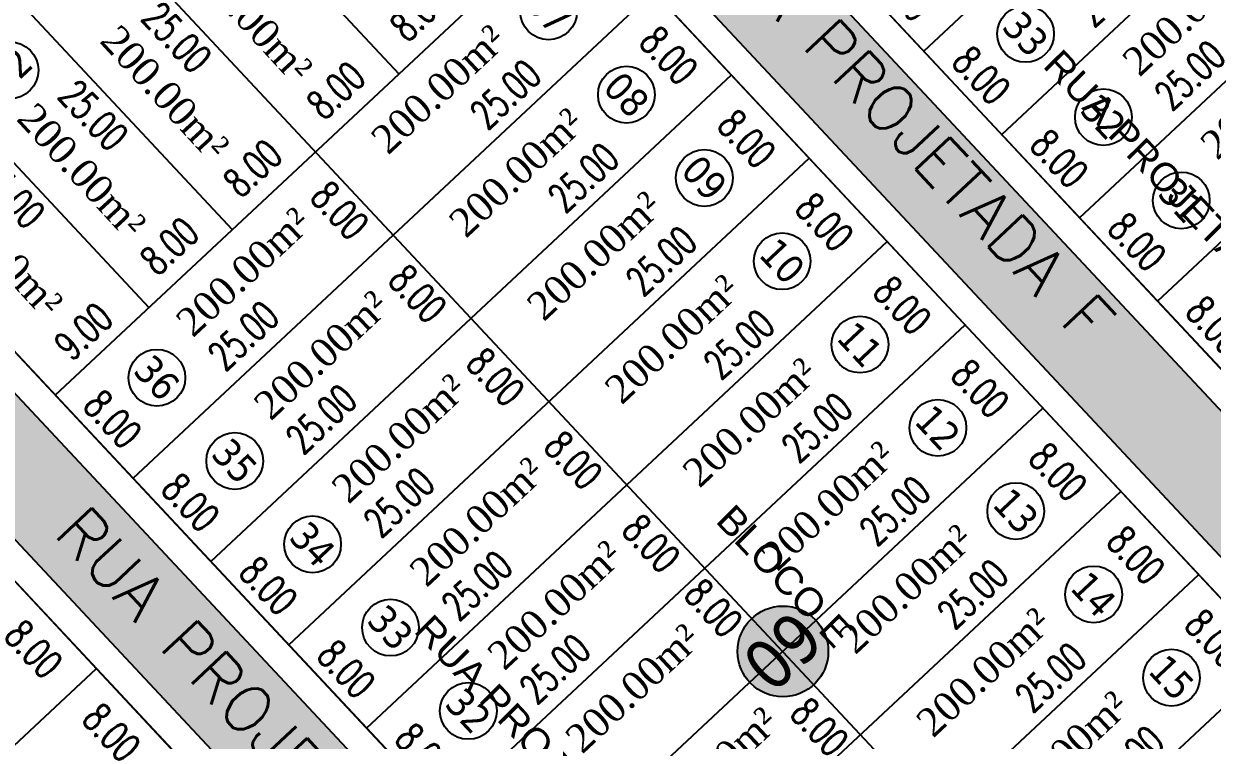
# Model space of a CAD drawing. Header units: metres. Extents: x 437145 to 437701, y 9614495 to 9615043.
# Drawn here: x 437431.1 to 437514.5, y 9614818.1 to 9614868.3 of the extents above; entities that cross this region are included whole.
import ezdxf

# ---------------------------------------------------------------- set-up
doc = ezdxf.new("R2010")
doc.units = ezdxf.units.M
doc.header["$PDMODE"] = 35
doc.header["$PDSIZE"] = 0.1
for name, color, linetype in [('ADUTORA', 90, 'Continuous'), ('Auxiliar', 7, 'Continuous'), ('COTAS', 10, 'Continuous'), ('Layer3', 1, 'Continuous'), ('M_FIO', 32, 'Continuous'), ('ÁREA', 7, 'Continuous')]:
    doc.layers.add(name, color=color, linetype=linetype)
doc.styles.add('ARIAL', font='arial.ttf')
doc.styles.add('COTAS', font='romans.shx', dxfattribs={"width": 0.7})
doc.styles.add('symplex', font='simplex.shx', dxfattribs={"bigfont": 'bigfont.shx'})
doc.styles.add('tahoma', font='tahoma.ttf')
doc.styles.add('ÁREA', font='times.ttf', dxfattribs={"height": 2})
doc.dimstyles.new('C-75', dxfattribs={"dimtxt": 2, "dimasz": 0.2, "dimexe": 0, "dimexo": 0, "dimgap": 1, "dimtad": 0, "dimzin": 4, "dimdsep": 46, "dimtxsty": 'COTAS', "dimblk1": 'BOL-COT', "dimblk2": 'BOL-COT', "dimsah": 1, "dimcen": 0.1, "dimse1": 1, "dimse2": 1, "dimsd1": 1, "dimsd2": 1, "dimclrd": 8, "dimclre": 256, "dimaunit": 1, "dimadec": 3, "dimazin": 0, "dimtfac": 0.5, "dimtix": 1, "dimtmove": 0, "dimatfit": 3, "dimldrblk": 'BOL-COT', "dimfxl": 1, "dimtolj": 1, "dimtzin": 0, "dimarcsym": 0})

# ---------------------------------------------------------------- blocks, each defined once
blk = doc.blocks.new('*D470')
at = {"layer": 'Defpoints', "color": 0, "transparency": 16777216}
for p in [(2671.273863500182, 1117.551401798013), (2668.994428619359, 1109.551320750365), (2671.274147925981, 1109.551401801738)]:
    blk.add_point(p, dxfattribs=at)
at = {"layer": 'Layer3', "transparency": 16777216, "insert": (2668.99428640646, 1113.551320748503), "char_height": 2, "attachment_point": 5, "rotation": 270.00203704972546, "style": 'COTAS'}
blk.add_mtext('\\A1;8.00', dxfattribs=at)
blk = doc.blocks.new('BOL-COT')
at = {"layer": 'COTAS'}
for p, q in [((-1.999999999999943, 8.53e-14), (2, 8.53e-14)), ((0, -2.999999999999971), (0, 3.000000000000028))]:
    blk.add_line(p, q, dxfattribs=at)
blk.add_circle((0, 0), 0.4, dxfattribs=at)
blk = doc.blocks.new('*D471')
at = {"layer": 'Defpoints', "color": 0, "transparency": 16777216}
for p in [(2646.274082339159, 1111.394247163418), (2646.27414788995, 1109.550512975413), (2671.27414792435, 1109.551401807326)]:
    blk.add_point(p, dxfattribs=at)
at = {"layer": 'Layer3', "transparency": 16777216, "insert": (2658.774082356359, 1111.394691579375), "char_height": 2, "attachment_point": 5, "rotation": 0.00203705268987296, "style": 'COTAS'}
blk.add_mtext('\\A1;25.00', dxfattribs=at)
blk = doc.blocks.new('*D475')
at = {"layer": 'Defpoints', "color": 0, "transparency": 16777216}
for p in [(2671.274147924118, 1109.551401803601), (2668.994713041664, 1101.55132076332), (2671.274432350206, 1101.551401814776)]:
    blk.add_point(p, dxfattribs=at)
at = {"layer": 'Layer3', "transparency": 16777216, "insert": (2668.99457082862, 1105.551320757733), "char_height": 2, "attachment_point": 5, "rotation": 270.0020370518117, "style": 'COTAS'}
blk.add_mtext('\\A1;8.00', dxfattribs=at)
blk = doc.blocks.new('*D476')
at = {"layer": 'Defpoints', "color": 0, "transparency": 16777216}
for p in [(2646.274366763131, 1103.394247167143), (2671.274432348402, 1101.551401818502), (2646.274432314059, 1101.550512984726)]:
    blk.add_point(p, dxfattribs=at)
at = {"layer": 'Layer3', "transparency": 16777216, "insert": (2658.774366780302, 1103.394691584031), "char_height": 2, "attachment_point": 5, "rotation": 0.0020370569587351227, "style": 'COTAS'}
blk.add_mtext('\\A1;25.00', dxfattribs=at)
blk = doc.blocks.new('*D540')
at = {"layer": 'Defpoints', "color": 0, "transparency": 16777216}
for p in [(2699.273511950244, 1127.712527549225), (2691.273579063849, 1125.552113250229), (2699.27357906024, 1125.552361786696)]:
    blk.add_point(p, dxfattribs=at)
at = {"layer": 'Layer3', "transparency": 16777216, "insert": (2695.273511952049, 1127.712403280991), "char_height": 2, "attachment_point": 5, "rotation": 0.001780011330956504, "style": 'COTAS'}
blk.add_mtext('\\A1;8.00', dxfattribs=at)
blk = doc.blocks.new('*D542')
at = {"layer": 'Defpoints', "color": 0, "transparency": 16777216}
for p in [(2699.272690228152, 1150.552361350838), (2697.643103590783, 1125.552339718592), (2699.273579058494, 1125.552397687319)]:
    blk.add_point(p, dxfattribs=at)
at = {"layer": 'Layer3', "transparency": 16777216, "insert": (2697.642659175612, 1138.052321550351), "char_height": 2, "attachment_point": 5, "rotation": 270.0020370520516, "style": 'COTAS'}
blk.add_mtext('\\A1;25.00', dxfattribs=at)
blk = doc.blocks.new('*D543')
at = {"layer": 'Defpoints', "color": 0, "transparency": 16777216}
for p in [(2691.272690233915, 1150.552076923061), (2689.643103596429, 1125.552055288949), (2691.273579064315, 1125.55211325768)]:
    blk.add_point(p, dxfattribs=at)
at = {"layer": 'Layer3', "transparency": 16777216, "insert": (2689.642659181229, 1138.05203712164), "char_height": 2, "attachment_point": 5, "rotation": 270.00203705218485, "style": 'COTAS'}
blk.add_mtext('\\A1;25.00', dxfattribs=at)
blk = doc.blocks.new('*D544')
at = {"layer": 'Defpoints', "color": 0, "transparency": 16777216}
for p in [(2707.273511946361, 1127.712811939749), (2699.273579057854, 1125.552397635165), (2707.273579055351, 1125.552646167907)]:
    blk.add_point(p, dxfattribs=at)
at = {"layer": 'Layer3', "transparency": 16777216, "insert": (2703.273511947612, 1127.712687673378), "char_height": 2, "attachment_point": 5, "rotation": 0.0017799846502886765, "style": 'COTAS'}
blk.add_mtext('\\A1;8.00', dxfattribs=at)
blk = doc.blocks.new('*D546')
at = {"layer": 'Defpoints', "color": 0, "transparency": 16777216}
for p in [(2707.27269022338, 1150.552645732048), (2705.643103588862, 1125.552624097944), (2707.273579053664, 1125.552682066667)]:
    blk.add_point(p, dxfattribs=at)
at = {"layer": 'Layer3', "transparency": 16777216, "insert": (2705.642659173721, 1138.052605930635), "char_height": 2, "attachment_point": 5, "rotation": 270.002037051918, "style": 'COTAS'}
blk.add_mtext('\\A1;25.00', dxfattribs=at)
blk = doc.blocks.new('*D547')
at = {"layer": 'Defpoints', "color": 0, "transparency": 16777216}
for p in [(2715.273511941492, 1127.713096395466), (2707.27357905343, 1125.552682102057), (2715.273579050985, 1125.552930636662)]:
    blk.add_point(p, dxfattribs=at)
at = {"layer": 'Layer3', "transparency": 16777216, "insert": (2711.273511942714, 1127.712972128163), "char_height": 2, "attachment_point": 5, "rotation": 0.001779997990487945, "style": 'COTAS'}
blk.add_mtext('\\A1;8.00', dxfattribs=at)
blk = doc.blocks.new('*D549')
at = {"layer": 'Defpoints', "color": 0, "transparency": 16777216}
for p in [(2715.272690220002, 1150.552930200803), (2713.643103582168, 1125.552908566752), (2715.273579049471, 1125.552966535422)]:
    blk.add_point(p, dxfattribs=at)
at = {"layer": 'Layer3', "transparency": 16777216, "insert": (2713.642659167434, 1138.052890399443), "char_height": 2, "attachment_point": 5, "rotation": 270.0020370500504, "style": 'COTAS'}
blk.add_mtext('\\A1;25.00', dxfattribs=at)
blk = doc.blocks.new('*D550')
at = {"layer": 'Defpoints', "color": 0, "transparency": 16777216}
for p in [(2723.273511935904, 1127.713380819517), (2715.273579049938, 1125.552966527971), (2723.273579045397, 1125.553215062577)]:
    blk.add_point(p, dxfattribs=at)
at = {"layer": 'Layer3', "transparency": 16777216, "insert": (2719.273511938174, 1127.713256552215), "char_height": 2, "attachment_point": 5, "rotation": 0.0017799979909463106, "style": 'COTAS'}
blk.add_mtext('\\A1;8.00', dxfattribs=at)
blk = doc.blocks.new('*D554')
at = {"layer": 'Defpoints', "color": 0, "transparency": 16777216}
for p in [(2691.273511359268, 1127.456447277549), (2682.273579069029, 1125.551793279457), (2691.273579064315, 1125.552113257679)]:
    blk.add_point(p, dxfattribs=at)
at = {"layer": 'Layer3', "transparency": 16777216, "insert": (2686.773511361626, 1127.456287288438), "char_height": 2, "attachment_point": 5, "rotation": 0.002037044630333482, "style": 'COTAS'}
blk.add_mtext('\\A1;9.00', dxfattribs=at)
blk = doc.blocks.new('*D557')
at = {"layer": 'Defpoints', "color": 0, "transparency": 16777216}
for p in [(2707.273797888257, 1119.396416308689), (2707.273863438774, 1117.552682115096), (2732.273863473116, 1117.553570943284)]:
    blk.add_point(p, dxfattribs=at)
at = {"layer": 'Layer3', "transparency": 16777216, "insert": (2719.773797905428, 1119.396860722783), "char_height": 2, "attachment_point": 5, "rotation": 0.002037044152142905, "style": 'COTAS'}
blk.add_mtext('\\A1;25.00', dxfattribs=at)
blk = doc.blocks.new('*D558')
at = {"layer": 'Defpoints', "color": 0, "transparency": 16777216}
for p in [(2682.273579069029, 1125.551793279457), (2682.273863495759, 1117.551793283182), (2684.066027792951, 1117.551857000611)]:
    blk.add_point(p, dxfattribs=at)
at = {"layer": 'Layer3', "transparency": 16777216, "insert": (2684.065885579586, 1121.551856998749), "char_height": 2, "attachment_point": 5, "rotation": 270.0020370563956, "style": 'COTAS'}
blk.add_mtext('\\A1;8.00', dxfattribs=at)
blk = doc.blocks.new('*D559')
at = {"layer": 'Defpoints', "color": 0, "transparency": 16777216}
for p in [(2703.176768708415, 1125.374680711287), (2703.177053134388, 1117.374680718738), (2705.707675413339, 1117.374770690576)]:
    blk.add_point(p, dxfattribs=at)
at = {"layer": 'Layer3', "transparency": 16777216, "insert": (2705.707533200353, 1121.374770690087), "char_height": 2, "attachment_point": 5, "rotation": 270.00203705097704, "style": 'COTAS'}
blk.add_mtext('\\A1;8.00', dxfattribs=at)
blk = doc.blocks.new('*D560')
at = {"layer": 'Defpoints', "color": 0, "transparency": 16777216}
for p in [(2707.273073374715, 1119.587865388352), (2682.273863809323, 1117.542976551089), (2707.273863478937, 1117.552682116959)]:
    blk.add_point(p, dxfattribs=at)
at = {"layer": 'Layer3', "transparency": 16777216, "insert": (2694.773073539908, 1119.583012605417), "char_height": 2, "attachment_point": 5, "rotation": 0.022243517661520672, "style": 'COTAS'}
blk.add_mtext('\\A1;25.00', dxfattribs=at)
blk = doc.blocks.new('*D561')
at = {"layer": 'Defpoints', "color": 0, "transparency": 16777216}
for p in [(2732.273863473932, 1117.553570939559), (2729.994428593689, 1109.55348989562), (2732.274147899787, 1109.55357094701)]:
    blk.add_point(p, dxfattribs=at)
at = {"layer": 'Layer3', "transparency": 16777216, "insert": (2729.99428638076, 1113.553489891895), "char_height": 2, "attachment_point": 5, "rotation": 270.00203705014326, "style": 'COTAS'}
blk.add_mtext('\\A1;8.00', dxfattribs=at)
blk = doc.blocks.new('*D562')
at = {"layer": 'Defpoints', "color": 0, "transparency": 16777216}
for p in [(2707.274082313356, 1111.396416318003), (2707.274147863873, 1109.552682120684), (2732.274147898099, 1109.553570948872)]:
    blk.add_point(p, dxfattribs=at)
at = {"layer": 'Layer3', "transparency": 16777216, "insert": (2719.774082330469, 1111.396860732096), "char_height": 2, "attachment_point": 5, "rotation": 0.002037044152142905, "style": 'COTAS'}
blk.add_mtext('\\A1;25.00', dxfattribs=at)
blk = doc.blocks.new('*D563')
at = {"layer": 'Defpoints', "color": 0, "transparency": 16777216}
for p in [(2682.273863495758, 1117.551793283182), (2682.274147920741, 1109.551793285045), (2684.066312217817, 1109.551857002083)]:
    blk.add_point(p, dxfattribs=at)
at = {"layer": 'Layer3', "transparency": 16777216, "insert": (2684.066170005326, 1113.551857001151), "char_height": 2, "attachment_point": 5, "rotation": 270.00203704388855, "style": 'COTAS'}
blk.add_mtext('\\A1;8.00', dxfattribs=at)
blk = doc.blocks.new('*D564')
at = {"layer": 'Defpoints', "color": 0, "transparency": 16777216}
for p in [(2703.1770531334, 1117.374680715013), (2703.177337560362, 1109.374680722463), (2705.707959840273, 1109.374770694614)]:
    blk.add_point(p, dxfattribs=at)
at = {"layer": 'Layer3', "transparency": 16777216, "insert": (2705.707817626792, 1113.374770695674), "char_height": 2, "attachment_point": 5, "rotation": 270.002037058064, "style": 'COTAS'}
blk.add_mtext('\\A1;8.00', dxfattribs=at)
blk = doc.blocks.new('*D565')
at = {"layer": 'Defpoints', "color": 0, "transparency": 16777216}
for p in [(2707.273357801564, 1111.587865382764), (2682.274148234365, 1109.542976554814), (2707.274147905782, 1109.552682120684)]:
    blk.add_point(p, dxfattribs=at)
at = {"layer": 'Layer3', "transparency": 16777216, "insert": (2694.773357965855, 1111.583012599829), "char_height": 2, "attachment_point": 5, "rotation": 0.02224351765991639, "style": 'COTAS'}
blk.add_mtext('\\A1;25.00', dxfattribs=at)
blk = doc.blocks.new('*D566')
at = {"layer": 'Defpoints', "color": 0, "transparency": 16777216}
for p in [(2732.274147898099, 1109.553570948872), (2729.9947130132, 1101.553489906796), (2732.274432323955, 1101.553570958185)]:
    blk.add_point(p, dxfattribs=at)
at = {"layer": 'Layer3', "transparency": 16777216, "insert": (2729.994570800272, 1105.553489902139), "char_height": 2, "attachment_point": 5, "rotation": 270.00203705014377, "style": 'COTAS'}
blk.add_mtext('\\A1;8.00', dxfattribs=at)
blk = doc.blocks.new('*D567')
at = {"layer": 'Defpoints', "color": 0, "transparency": 16777216}
for p in [(2707.274366736821, 1103.396416310552), (2707.274432287749, 1101.552682128134), (2732.27443232314, 1101.553570961911)]:
    blk.add_point(p, dxfattribs=at)
at = {"layer": 'Layer3', "transparency": 16777216, "insert": (2719.774366754516, 1103.39686072744), "char_height": 2, "attachment_point": 5, "rotation": 0.0020370569586835563, "style": 'COTAS'}
blk.add_mtext('\\A1;25.00', dxfattribs=at)
blk = doc.blocks.new('*D568')
at = {"layer": 'Defpoints', "color": 0, "transparency": 16777216}
for p in [(2682.274147919928, 1109.551793286908), (2682.274432344852, 1101.551793298084), (2684.066596642685, 1101.551857015109)]:
    blk.add_point(p, dxfattribs=at)
at = {"layer": 'Layer3', "transparency": 16777216, "insert": (2684.066454430222, 1105.551857009521), "char_height": 2, "attachment_point": 5, "rotation": 270.0020370434741, "style": 'COTAS'}
blk.add_mtext('\\A1;8.00', dxfattribs=at)
blk = doc.blocks.new('*D569')
at = {"layer": 'Defpoints', "color": 0, "transparency": 16777216}
for p in [(2703.177337557566, 1109.374680722463), (2703.177621984412, 1101.374680731776), (2705.708244265255, 1101.37477070389)]:
    blk.add_point(p, dxfattribs=at)
at = {"layer": 'Layer3', "transparency": 16777216, "insert": (2705.708102051833, 1105.374770695674), "char_height": 2, "attachment_point": 5, "rotation": 270.0020370572307, "style": 'COTAS'}
blk.add_mtext('\\A1;8.00', dxfattribs=at)
blk = doc.blocks.new('*D570')
at = {"layer": 'Defpoints', "color": 0, "transparency": 16777216}
for p in [(2707.273642225079, 1103.587865392077), (2707.274432328844, 1101.552682128134), (2682.274432659405, 1101.542976567852)]:
    blk.add_point(p, dxfattribs=at)
at = {"layer": 'Layer3', "transparency": 16777216, "insert": (2694.77364239036, 1103.583012611936), "char_height": 2, "attachment_point": 5, "rotation": 0.022243504855070734, "style": 'COTAS'}
blk.add_mtext('\\A1;25.00', dxfattribs=at)
blk = doc.blocks.new('*D571')
at = {"layer": 'Defpoints', "color": 0, "transparency": 16777216}
for p in [(2732.274432325818, 1101.553570958185), (2729.994997444063, 1093.55348990495), (2732.274716751615, 1093.553570956323)]:
    blk.add_point(p, dxfattribs=at)
at = {"layer": 'Layer3', "transparency": 16777216, "insert": (2729.994855231164, 1097.553489905881), "char_height": 2, "attachment_point": 5, "rotation": 270.00203704972404, "style": 'COTAS'}
blk.add_mtext('\\A1;8.00', dxfattribs=at)
blk = doc.blocks.new('*D572')
at = {"layer": 'Defpoints', "color": 0, "transparency": 16777216}
for p in [(2707.274651165184, 1095.396416332904), (2707.274716715701, 1093.55268213186), (2732.274716749927, 1093.553570960048)]:
    blk.add_point(p, dxfattribs=at)
at = {"layer": 'Layer3', "transparency": 16777216, "insert": (2719.774651182297, 1095.396860746998), "char_height": 2, "attachment_point": 5, "rotation": 0.002037044152142905, "style": 'COTAS'}
blk.add_mtext('\\A1;25.00', dxfattribs=at)
blk = doc.blocks.new('*D573')
at = {"layer": 'Defpoints', "color": 0, "transparency": 16777216}
for p in [(2682.274432346714, 1101.551793298083), (2682.274716773559, 1093.551793298083), (2684.066881070577, 1093.551857015538)]:
    blk.add_point(p, dxfattribs=at)
at = {"layer": 'Layer3', "transparency": 16777216, "insert": (2684.066738857155, 1097.551857015538), "char_height": 2, "attachment_point": 5, "rotation": 270.00203705722834, "style": 'COTAS'}
blk.add_mtext('\\A1;8.00', dxfattribs=at)
blk = doc.blocks.new('*D574')
at = {"layer": 'Defpoints', "color": 0, "transparency": 16777216}
for p in [(2703.177621986333, 1101.374680729914), (2703.177906412423, 1093.374680737364), (2705.708528691548, 1093.374770709239)]:
    blk.add_point(p, dxfattribs=at)
at = {"layer": 'Layer3', "transparency": 16777216, "insert": (2705.708386478504, 1097.374770708713), "char_height": 2, "attachment_point": 5, "rotation": 270.00203705181076, "style": 'COTAS'}
blk.add_mtext('\\A1;8.00', dxfattribs=at)
blk = doc.blocks.new('*D575')
at = {"layer": 'Defpoints', "color": 0, "transparency": 16777216}
for p in [(2707.273926652876, 1095.587865406979), (2682.274717087125, 1093.542976569715), (2707.274716756796, 1093.55268213186)]:
    blk.add_point(p, dxfattribs=at)
at = {"layer": 'Layer3', "transparency": 16777216, "insert": (2694.77392681804, 1095.583012625906), "char_height": 2, "attachment_point": 5, "rotation": 0.022243509123726954, "style": 'COTAS'}
blk.add_mtext('\\A1;25.00', dxfattribs=at)
blk = doc.blocks.new('*D576')
at = {"layer": 'Defpoints', "color": 0, "transparency": 16777216}
for p in [(2732.274716748938, 1093.553570958185), (2729.995281864506, 1085.553489916059), (2732.275001174969, 1085.553570967499)]:
    blk.add_point(p, dxfattribs=at)
at = {"layer": 'Layer3', "transparency": 16777216, "insert": (2729.99513965149, 1089.553489911402), "char_height": 2, "attachment_point": 5, "rotation": 270.0020370513944, "style": 'COTAS'}
blk.add_mtext('\\A1;8.00', dxfattribs=at)
blk = doc.blocks.new('*D577')
at = {"layer": 'Defpoints', "color": 0, "transparency": 16777216}
for p in [(2707.27493558803, 1087.396416336629), (2707.275001138822, 1085.55268213931), (2732.275001173223, 1085.553570971224)]:
    blk.add_point(p, dxfattribs=at)
at = {"layer": 'Layer3', "transparency": 16777216, "insert": (2719.77493560523, 1087.396860752586), "char_height": 2, "attachment_point": 5, "rotation": 0.00203705268987296, "style": 'COTAS'}
blk.add_mtext('\\A1;25.00', dxfattribs=at)
blk = doc.blocks.new('*D578')
at = {"layer": 'Defpoints', "color": 0, "transparency": 16777216}
for p in [(2682.274716769834, 1093.551793298083), (2682.275001195748, 1085.551793307397), (2684.06716548875, 1085.551857024642)]:
    blk.add_point(p, dxfattribs=at)
at = {"layer": 'Layer3', "transparency": 16777216, "insert": (2684.067023275793, 1089.551857019986), "char_height": 2, "attachment_point": 5, "rotation": 270.0020370505606, "style": 'COTAS'}
blk.add_mtext('\\A1;8.00', dxfattribs=at)
blk = doc.blocks.new('*D579')
at = {"layer": 'Defpoints', "color": 0, "transparency": 16777216}
for p in [(2703.177906409396, 1093.374680735502), (2703.178190834495, 1085.374680742952), (2705.708813114581, 1085.374770714514)]:
    blk.add_point(p, dxfattribs=at)
at = {"layer": 'Layer3', "transparency": 16777216, "insert": (2705.708670902032, 1089.374770712438), "char_height": 2, "attachment_point": 5, "rotation": 270.0020370447238, "style": 'COTAS'}
blk.add_mtext('\\A1;8.00', dxfattribs=at)
blk = doc.blocks.new('*D580')
at = {"layer": 'Defpoints', "color": 0, "transparency": 16777216}
for p in [(2707.274211076001, 1087.58786540139), (2682.275001509489, 1085.542976577166), (2707.275001179916, 1085.55268213931)]:
    blk.add_point(p, dxfattribs=at)
at = {"layer": 'Layer3', "transparency": 16777216, "insert": (2694.774211240787, 1087.583012620318), "char_height": 2, "attachment_point": 5, "rotation": 0.022243509123056594, "style": 'COTAS'}
blk.add_mtext('\\A1;25.00', dxfattribs=at)
blk = doc.blocks.new('*D581')
at = {"layer": 'Defpoints', "color": 0, "transparency": 16777216}
for p in [(2732.275001174969, 1085.553570969362), (2729.995566298919, 1077.553489925439), (2732.275285600767, 1077.553570976812)]:
    blk.add_point(p, dxfattribs=at)
at = {"layer": 'Layer3', "transparency": 16777216, "insert": (2729.995424086019, 1081.553489921714), "char_height": 2, "attachment_point": 5, "rotation": 270.0020370497263, "style": 'COTAS'}
blk.add_mtext('\\A1;8.00', dxfattribs=at)
blk = doc.blocks.new('*D582')
at = {"layer": 'Defpoints', "color": 0, "transparency": 16777216}
for p in [(2707.27522001404, 1079.396416344079), (2707.275285564968, 1077.552682146761), (2732.275285600009, 1077.553570980537)]:
    blk.add_point(p, dxfattribs=at)
at = {"layer": 'Layer3', "transparency": 16777216, "insert": (2719.77522003156, 1079.396860760968), "char_height": 2, "attachment_point": 5, "rotation": 0.0020370569586835563, "style": 'COTAS'}
blk.add_mtext('\\A1;25.00', dxfattribs=at)
blk = doc.blocks.new('*D583')
at = {"layer": 'Defpoints', "color": 0, "transparency": 16777216}
for p in [(2703.281395204215, 1087.08786838721), (2703.281679630129, 1079.087868392798), (2705.81230191004, 1079.087958364618)]:
    blk.add_point(p, dxfattribs=at)
at = {"layer": 'Layer3', "transparency": 16777216, "insert": (2705.812159697083, 1083.087958354834), "char_height": 2, "attachment_point": 5, "rotation": 270.0020370505597, "style": 'COTAS'}
blk.add_mtext('\\A1;8.00', dxfattribs=at)
blk = doc.blocks.new('*D584')
at = {"layer": 'Defpoints', "color": 0, "transparency": 16777216}
for p in [(2732.275285599835, 1077.553570976812), (2729.995850716683, 1069.553489926986), (2732.27557002674, 1069.553570978674)]:
    blk.add_point(p, dxfattribs=at)
at = {"layer": 'Layer3', "transparency": 16777216, "insert": (2729.995708503231, 1073.553489926055), "char_height": 2, "attachment_point": 5, "rotation": 270.0020370576457, "style": 'COTAS'}
blk.add_mtext('\\A1;8.00', dxfattribs=at)
blk = doc.blocks.new('*D585')
at = {"layer": 'Defpoints', "color": 0, "transparency": 16777216}
for p in [(2707.275504440366, 1071.396416345942), (2707.275569990883, 1069.552682152349), (2732.275570024993, 1069.553570980537)]:
    blk.add_point(p, dxfattribs=at)
at = {"layer": 'Layer3', "transparency": 16777216, "insert": (2719.775504457421, 1071.396860760036), "char_height": 2, "attachment_point": 5, "rotation": 0.002037044152142905, "style": 'COTAS'}
blk.add_mtext('\\A1;25.00', dxfattribs=at)
blk = doc.blocks.new('*D587')
at = {"layer": 'Defpoints', "color": 0, "transparency": 16777216}
for p in [(2703.012625752157, 1075.910250995639), (2703.01291017912, 1067.91025100309), (2705.543532453501, 1067.910340975241)]:
    blk.add_point(p, dxfattribs=at)
at = {"layer": 'Layer3', "transparency": 16777216, "insert": (2705.54339024002, 1071.910340970713), "char_height": 2, "attachment_point": 5, "rotation": 270.002037058064, "style": 'COTAS'}
blk.add_mtext('\\A1;8.00', dxfattribs=at)
blk = doc.blocks.new('*D588')
at = {"layer": 'Defpoints', "color": 0, "transparency": 16777216}
for p in [(2707.274779927755, 1071.587865427467), (2682.275570361433, 1069.542976586479), (2707.275570031978, 1069.552682152349)]:
    blk.add_point(p, dxfattribs=at)
at = {"layer": 'Layer3', "transparency": 16777216, "insert": (2694.774780092482, 1071.583012644532), "char_height": 2, "attachment_point": 5, "rotation": 0.022243517660695614, "style": 'COTAS'}
blk.add_mtext('\\A1;25.00', dxfattribs=at)
blk = doc.blocks.new('*D589')
at = {"layer": 'Defpoints', "color": 0, "transparency": 16777216}
for p in [(2732.275570025924, 1069.553570980537), (2729.99613514347, 1061.553489936565), (2732.275854451897, 1061.553570987987)]:
    blk.add_point(p, dxfattribs=at)
at = {"layer": 'Layer3', "transparency": 16777216, "insert": (2729.995992930484, 1065.553489932839), "char_height": 2, "attachment_point": 5, "rotation": 270.00203705097704, "style": 'COTAS'}
blk.add_mtext('\\A1;8.00', dxfattribs=at)
blk = doc.blocks.new('*D590')
at = {"layer": 'Defpoints', "color": 0, "transparency": 16777216}
for p in [(2707.275788865016, 1063.396416347805), (2707.275854415808, 1061.552682159799), (2732.275854450092, 1061.553570991713)]:
    blk.add_point(p, dxfattribs=at)
at = {"layer": 'Layer3', "transparency": 16777216, "insert": (2719.775788882158, 1063.396860763761), "char_height": 2, "attachment_point": 5, "rotation": 0.00203705268987296, "style": 'COTAS'}
blk.add_mtext('\\A1;25.00', dxfattribs=at)
blk = doc.blocks.new('*D594')
at = {"layer": 'Defpoints', "color": 0, "transparency": 16777216}
for p in [(2732.275854450965, 1061.553570987987), (2729.996419566882, 1053.553489940622), (2732.276138875773, 1053.553570991713)]:
    blk.add_point(p, dxfattribs=at)
at = {"layer": 'Layer3', "transparency": 16777216, "insert": (2729.996277354478, 1057.553489938759), "char_height": 2, "attachment_point": 5, "rotation": 270.00203704263845, "style": 'COTAS'}
blk.add_mtext('\\A1;8.00', dxfattribs=at)
blk = doc.blocks.new('*D595')
at = {"layer": 'Defpoints', "color": 0, "transparency": 16777216}
for p in [(2707.27607328901, 1055.396416357118), (2707.276138839802, 1053.552682163525), (2732.276138874144, 1053.553570995438)]:
    blk.add_point(p, dxfattribs=at)
at = {"layer": 'Layer3', "transparency": 16777216, "insert": (2719.776073306181, 1055.396860773075), "char_height": 2, "attachment_point": 5, "rotation": 0.00203705268987296, "style": 'COTAS'}
blk.add_mtext('\\A1;25.00', dxfattribs=at)
blk = doc.blocks.new('*D600')
at = {"layer": 'Defpoints', "color": 0, "transparency": 16777216}
for p in [(2707.276357714051, 1047.396416353393), (2707.276423264842, 1045.552682170975), (2732.276423301106, 1045.553571002889)]:
    blk.add_point(p, dxfattribs=at)
at = {"layer": 'Layer3', "transparency": 16777216, "insert": (2719.776357732183, 1047.39686076935), "char_height": 2, "attachment_point": 5, "rotation": 0.002037052689718261, "style": 'COTAS'}
blk.add_mtext('\\A1;25.00', dxfattribs=at)
blk = doc.blocks.new('*D659')
at = {"layer": 'Defpoints', "color": 0, "transparency": 16777216}
for p in [(2743.274147892745, 1109.553962238464), (2743.2744323186, 1101.553962245914), (2745.066596613814, 1101.554025963147)]:
    blk.add_point(p, dxfattribs=at)
at = {"layer": 'Layer3', "transparency": 16777216, "insert": (2745.066454400885, 1105.554025959423), "char_height": 2, "attachment_point": 5, "rotation": 270.00203705014326, "style": 'COTAS'}
blk.add_mtext('\\A1;8.00', dxfattribs=at)
blk = doc.blocks.new('*D661')
at = {"layer": 'Defpoints', "color": 0, "transparency": 16777216}
for p in [(2768.273642198948, 1103.590034332457), (2768.274432302709, 1101.554851075965), (2743.274432632339, 1101.545145515683)]:
    blk.add_point(p, dxfattribs=at)
at = {"layer": 'Layer3', "transparency": 16777216, "insert": (2755.773642363762, 1103.585181552316), "char_height": 2, "attachment_point": 5, "rotation": 0.022243504854239943, "style": 'COTAS'}
blk.add_mtext('\\A1;25.00', dxfattribs=at)
blk = doc.blocks.new('*D664')
at = {"layer": 'Defpoints', "color": 0, "transparency": 16777216}
for p in [(2743.274432320462, 1101.553962245914), (2743.274716746493, 1093.553962247777), (2745.066881043162, 1093.554025965049)]:
    blk.add_point(p, dxfattribs=at)
at = {"layer": 'Layer3', "transparency": 16777216, "insert": (2745.066738830147, 1097.554025964118), "char_height": 2, "attachment_point": 5, "rotation": 270.00203705139245, "style": 'COTAS'}
blk.add_mtext('\\A1;8.00', dxfattribs=at)
blk = doc.blocks.new('*D666')
at = {"layer": 'Defpoints', "color": 0, "transparency": 16777216}
for p in [(2768.273926626302, 1095.590034345496), (2743.274717059942, 1093.545145517546), (2768.274716730369, 1093.554851081553)]:
    blk.add_point(p, dxfattribs=at)
at = {"layer": 'Layer3', "transparency": 16777216, "insert": (2755.773926791088, 1095.585181563492), "char_height": 2, "attachment_point": 5, "rotation": 0.022243513391919073, "style": 'COTAS'}
blk.add_mtext('\\A1;25.00', dxfattribs=at)
blk = doc.blocks.new('*D669')
at = {"layer": 'Defpoints', "color": 0, "transparency": 16777216}
for p in [(2743.274716743583, 1093.553962245914), (2743.27500116944, 1085.55396225709), (2745.067165462964, 1085.554025974323)]:
    blk.add_point(p, dxfattribs=at)
at = {"layer": 'Layer3', "transparency": 16777216, "insert": (2745.067023250036, 1089.554025968735), "char_height": 2, "attachment_point": 5, "rotation": 270.0020370501442, "style": 'COTAS'}
blk.add_mtext('\\A1;8.00', dxfattribs=at)
blk = doc.blocks.new('*D671')
at = {"layer": 'Defpoints', "color": 0, "transparency": 16777216}
for p in [(2768.274211049367, 1087.590034345496), (2743.275001483004, 1085.545145524997), (2768.275001153432, 1085.554851089004)]:
    blk.add_point(p, dxfattribs=at)
at = {"layer": 'Layer3', "transparency": 16777216, "insert": (2755.774211214153, 1087.585181563492), "char_height": 2, "attachment_point": 5, "rotation": 0.022243513391919073, "style": 'COTAS'}
blk.add_mtext('\\A1;25.00', dxfattribs=at)
blk = doc.blocks.new('*D677')
at = {"layer": 'Defpoints', "color": 0, "transparency": 16777216}
for p in [(2743.275285595587, 1077.553962264541), (2743.275570020512, 1069.553962266404), (2745.067734312815, 1069.554025983428)]:
    blk.add_point(p, dxfattribs=at)
at = {"layer": 'Layer3', "transparency": 16777216, "insert": (2745.067592100352, 1073.554025982497), "char_height": 2, "attachment_point": 5, "rotation": 270.0020370434717, "style": 'COTAS'}
blk.add_mtext('\\A1;8.00', dxfattribs=at)
blk = doc.blocks.new('*D679')
at = {"layer": 'Defpoints', "color": 0, "transparency": 16777216}
for p in [(2768.27477990121, 1071.590034379024), (2743.275570335124, 1069.54514553431), (2768.275570005435, 1069.55485110018)]:
    blk.add_point(p, dxfattribs=at)
at = {"layer": 'Layer3', "transparency": 16777216, "insert": (2755.774780066054, 1071.585181596089), "char_height": 2, "attachment_point": 5, "rotation": 0.02224351766089615, "style": 'COTAS'}
blk.add_mtext('\\A1;25.00', dxfattribs=at)
blk = doc.blocks.new('*D814')
at = {"layer": 'Defpoints', "color": 0, "transparency": 16777216}
for p in [(2743.275001166703, 1085.553961640555), (2743.275285592734, 1077.553961648005), (2745.067449884921, 1077.554025365277)]:
    blk.add_point(p, dxfattribs=at)
at = {"layer": 'Layer3', "transparency": 16777216, "insert": (2745.067307671906, 1081.554025361552), "char_height": 2, "attachment_point": 5, "rotation": 270.00203705139387, "style": 'COTAS'}
blk.add_mtext('\\A1;8.00', dxfattribs=at)
blk = doc.blocks.new('atutu')
h = blk.add_hatch(color=252)
h.dxf.hatch_style = 1
h.paths.add_polyline_path([(2863.27140678136, 1159.558238957408), (2832.441365581961, 1159.557143029156), (2829.269912204845, 1162.728995614085), (2829.271411739139, 1186.557193566445), (2822.271411752119, 1186.556761926371), (2822.269912194019, 1162.728213547128), (2819.09828051572, 1159.556668717745), (2712.443942977023, 1159.552877426478), (2709.272258869338, 1162.724336050782), (2709.271411981923, 1186.548470260906), (2702.271411822259, 1186.552842710498), (2702.272258873936, 1162.724087221879), (2699.100800246664, 1159.552403111342), (2531.943943363696, 1159.546461113128), (2528.772258974577, 1162.717918372113), (2528.771411935881, 1186.546327062282), (2521.771411945776, 1186.546083545643), (2521.772258983716, 1162.717701955098), (2518.600845955045, 1159.545986803579), (2436.443943144952, 1159.54306633431), (2433.2734401203, 1162.71334396522), (2433.272602327134, 1186.281645370978), (2426.272602420324, 1186.281645370978), (2426.281634772279, 928.7582939084205), (2433.281757170125, 928.7429307180973), (2433.279530455964, 991.3835418525669), (2436.438828028122, 994.5430630039009), (2521.436665092793, 994.5460849482151), (2521.436663749652, 994.5460745378914), (2524.218322191311, 994.5462978762192), (2531.21832219556, 994.5462978762192), (2534.779809492489, 994.5465489349843), (2534.768827719056, 994.5465589541527), (2792.106664956047, 994.5557081423284), (2795.278350587318, 991.384248027909), (2795.280577226275, 928.7558006759319), (2802.280577230408, 928.7558006759319), (2802.278350192495, 991.3954800054016), (2805.438827599015, 994.5561821426782), (2853.117648044625, 994.5578772801491), (2856.278350169154, 991.3973998952242), (2856.280577190186, 928.7582247092904), (2863.271366820345, 928.7582182477745)])
h.paths.add_polyline_path([(2612.272733265674, 1149.377741661254), (2612.277876275673, 1004.720887549552), (2609.106416146004, 1001.549201898608), (2561.449562127493, 1001.547507541585), (2558.277876297152, 1004.718967855308), (2558.272733288899, 1149.375821790058), (2561.444193402853, 1152.547507431689), (2609.101047624275, 1152.549201786849)], flags=16)
h.paths.add_polyline_path([(2619.272733261599, 1149.377990736025), (2622.444193176891, 1152.549676178354), (2670.101047609316, 1152.551370531651), (2673.272733240237, 1149.379910415369), (2673.277876248957, 1004.723056471306), (2670.106415938784, 1001.551370641547), (2622.449562099786, 1001.549676290113), (2619.277876271133, 1004.721136598247)], flags=16)
h.paths.add_polyline_path([(2551.272733292741, 1149.375572922039), (2551.277876301635, 1004.71871880475), (2548.106416166318, 1001.54703315008), (2500.449561969459, 1001.545338791195), (2497.277876336617, 1004.716798911202), (2497.27273331678, 1149.373653047118), (2500.444193430443, 1152.545338683161), (2548.101047658676, 1152.547033038321)], flags=16)
h.paths.add_polyline_path([(2680.272733235522, 1149.38015928525), (2683.444193349302, 1152.551844926882), (2731.101047563856, 1152.553539282042), (2734.272733212822, 1149.382079150859), (2734.277876221657, 1004.725225419137), (2731.106415716897, 1001.553539395663), (2683.449562278367, 1001.551845034915), (2680.27787624494, 1004.723305547941)], flags=16)
h.paths.add_polyline_path([(2490.272733319516, 1149.373404180962), (2490.27787634011, 1004.716550035733), (2487.106416225748, 1001.544864403415), (2436.452177504509, 1001.543063480738), (2433.279056522612, 1004.715958876866), (2433.27391435121, 1149.372558730054), (2436.44419347503, 1152.54306327771), (2487.101047690341, 1152.544864293519)], flags=16)
h.paths.add_polyline_path([(2741.272733208806, 1149.382328035641), (2744.444193322643, 1152.554013671684), (2792.101047538128, 1152.555708026844), (2795.272733186803, 1149.384247895661), (2795.277876196395, 1004.727393774647), (2792.106416082732, 1001.555708140466), (2744.449562452292, 1001.55401378158), (2741.277876218456, 1004.725474493909)], flags=16)
h.paths.add_polyline_path([(2802.272733183892, 1149.384496780443), (2805.444193296857, 1152.556182418349), (2853.101047503611, 1152.557876775372), (2856.272733159736, 1149.386416634875), (2856.277876169678, 1004.729562517586), (2853.106416056015, 1001.557876883405), (2805.449561822776, 1001.556182530108), (2802.277876191855, 1004.727642640802)], flags=16)
at = {"layer": 'Layer3'}
h = blk.add_hatch(color=101, dxfattribs=at)
h.dxf.hatch_style = 1
h.set_gradient(color1=(131, 236, 156), color2=(83, 228, 117), one_color=1, tint=0.6100000143051147)
h.paths.add_polyline_path([(2709.601695368498, 1075.352317862543, 1), (2704.973493730266, 1079.722556950855, 1)])
at = {"layer": 'Layer3', "color": 0}
for points in [[(2691.272690232692, 1150.552113233465), (2691.273579063151, 1125.552113253954)], [(2699.272690227221, 1150.552397646341), (2699.273579058552, 1125.552397668692)], [(2707.272690222448, 1150.552682049903), (2707.277916549263, 1003.552682200778)], [(2715.272690216976, 1150.552968023676), (2715.273579048657, 1125.552968046028)], [(2671.277845454135, 1005.551402079272), (2671.272761350987, 1148.551401777524)], [(2682.277845446801, 1005.551793368864), (2682.272761344933, 1148.551792860362)], [(2732.277845426836, 1005.553571027103), (2732.272761325259, 1148.553570505562)], [(2743.277845420549, 1005.553962316695), (2743.272761318216, 1148.553961607027)], [(2682.273579067458, 1125.551792880851), (2732.27357904854, 1125.553570540953)], [(2682.27386340251, 1117.551793283182), (2732.273863473116, 1117.553570943284)], [(2621.274147854792, 1109.549624337214), (2671.274147924525, 1109.551402002904)], [(2682.274147828425, 1109.551793283182), (2732.274147898099, 1109.553570948872)], [(2682.274432254514, 1101.551793299946), (2732.27443232314, 1101.553570961911)], [(2743.274432228262, 1101.553962247777), (2793.274432296132, 1101.555739906016)], [(2682.27471667938, 1093.551793299946), (2732.274716748065, 1093.553570960048)], [(2743.274716653128, 1093.553962247777), (2793.274716721988, 1093.555739907879)], [(2682.275001105411, 1085.551793309259), (2732.275001173223, 1085.553570971224)], [(2743.275001079101, 1085.55396225709), (2793.275001146913, 1085.555739917192)], [(2682.275285532314, 1077.551793314847), (2732.27528560001, 1077.553570980537)], [(2743.275285505947, 1077.553962262678), (2793.275285573816, 1077.555739926505)], [(2682.275569958229, 1069.551793318573), (2732.275570024993, 1069.553570980537)], [(2682.275854383328, 1061.551793326023), (2732.275854451024, 1061.553570991713)], [(2682.276138810115, 1053.551793331611), (2732.276138874144, 1053.553570995438)]]:
    blk.add_lwpolyline(points, dxfattribs=at)
for centre, radius in [((2695.517483188853, 1144.363902859721), 1.990958139869911), ((2688.313048988663, 1121.563784715119), 1.990958139869911), ((2725.943754009286, 1121.573939370322), 1.990958139869911), ((2688.313333413587, 1113.563784716982), 1.990958139869911), ((2725.944038434211, 1113.573939374048), 1.990958139869911), ((2688.313617837639, 1105.56378472257), 1.990958139869911), ((2725.944322858321, 1105.573939387086), 1.990958139869911), ((2688.313902266522, 1097.56378473002), 1.990958139869911), ((2725.944607286971, 1097.573939392674), 1.990958139869911), ((2749.313902240096, 1097.565953679714), 1.990958139869911), ((2688.314186688537, 1089.563784735608), 1.990958139869911), ((2725.944891709975, 1089.573939392674), 1.990958139869911), ((2749.314186662227, 1089.565953683439), 1.990958139869911), ((2725.945176135248, 1081.57393940385), 1.990958139869911), ((2749.314471085405, 1081.565953074354), 1.990958139869911), ((2707.287594547344, 1077.537416963238), 3.182736247992434), ((2725.94546056221, 1073.57393940385), 1.990958139869911), ((2725.945744987019, 1065.573939409438), 1.990958139869911), ((2725.946029411187, 1057.573939424339), 1.990958139869911)]:
    blk.add_circle(centre, radius, dxfattribs=at)
at = {"layer": 'M_FIO'}
for points in [[(2673.277874905815, 1004.72304605912), (2673.272731897096, 1149.379900003183)], [(2673.277874906921, 1004.72304605912), (2673.272731898201, 1149.379900003183)], [(2680.277874901798, 1004.723295137617), (2680.272731892381, 1149.380148874927)], [(2680.277874902904, 1004.723295137617), (2680.272731893487, 1149.380148874927)], [(2734.277874878515, 1004.725215008813), (2734.27273186968, 1149.382068738672)], [(2734.277874879621, 1004.725215008813), (2734.272731870786, 1149.382068738672)], [(2741.277874875314, 1004.725464083585), (2741.272731866595, 1149.38231762718)], [(2741.27787487642, 1004.725464083585), (2741.272731867701, 1149.38231762718)]]:
    blk.add_lwpolyline(points, dxfattribs=at)
at = {"layer": 'ADUTORA', "color": 7, "style": 'symplex'}
for s, p in [('RUA PROJETADA E', (2675.443176226773, 1118.543453418049)), ('RUA PROJETADA F', (2737.179009051028, 1118.543453418049))]:
    blk.add_text(s, height=3.284297485517897, rotation=270.0256716937466, dxfattribs=at).set_placement(p)
at = {"layer": 'Layer3', "color": 5, "char_height": 1.999999999999999, "attachment_point": 5, "style": 'tahoma'}
for s, insert, rotation in [('\\A1;02', (2695.517483188969, 1144.363902865308), 0.0020370548664193034), ('\\A1;36', (2688.313048988837, 1121.563784715119), 270.0497252510426), ('\\A1;07', (2725.94375401045, 1121.573939374048), 270.0497252510426), ('\\A1;08', (2725.944038436248, 1113.573939379636), 270.0497252510426), ('\\A1;35', (2688.313333413646, 1113.563784716982), 270.0497252510426), ('\\A1;34', (2688.313617837697, 1105.56378472257), 270.0497252510426), ('\\A1;09', (2725.9443228603, 1105.573939394537), 270.0497252510426), ('\\A1;33', (2688.313902266639, 1097.56378473002), 270.0497252510426), ('\\A1;10', (2725.944607288251, 1097.573939398262), 270.0497252510426), ('\\A1;33', (2749.31390224027, 1097.565953681576), 270.0497252510426), ('\\A1;32', (2688.314186688711, 1089.563784733746), 270.0497252510426), ('\\A1;11', (2725.944891711197, 1089.573939396399), 270.0497252510426), ('\\A1;32', (2749.31418666246, 1089.565953683439), 270.0497252510426), ('\\A1;12', (2725.94517613746, 1081.573939409438), 270.0497252510426), ('\\A1;31', (2749.314471085638, 1081.565953076217), 270.0497252510426), ('\\A1;13', (2725.945460562269, 1073.573939411301), 270.0497252510426), ('\\A1;14', (2725.945744988183, 1065.573939415026), 270.0497252510426), ('\\A1;15', (2725.946029413341, 1057.57393943179), 270.0497252510426)]:
    blk.add_mtext(s, dxfattribs=dict(at, insert=insert, rotation=rotation))
at = {"layer": 'Layer3', "color": 1, "insert": (2707.287594549848, 1077.537437411356), "char_height": 3.499999999999999, "attachment_point": 5, "rotation": 0.0020370548664193034, "style": 'tahoma'}
blk.add_mtext('\\A1;09', dxfattribs=at)
at = {"layer": 'ÁREA', "linetype": 'Continuous', "lineweight": -2, "extrusion": (-0.0006588081243978001, -0.02622673469559521, 0.9996558029437245), "style": 'ÁREA'}
for s, p in [('223.00m²', (2655.886968253882, 1208.053283033477, -36.21801059444091)), ('200.00m²', (2671.914639475602, 1208.514376232952, -36.23011154344085)), ('200.00m²', (2679.91210952792, 1208.715485729363, -36.23538946902883))]:
    blk.add_text(s, height=1.999999999999999, rotation=270.9999999799873, dxfattribs=at).set_placement(p)
at = {"layer": 'ÁREA', "linetype": 'Continuous', "lineweight": -2, "extrusion": (-0.0006588081243978, -0.0262267346955952, 0.9996558029437244), "style": 'ÁREA'}
blk.add_text('200.00m²', height=1.999999999999999, rotation=270.9999999799873, dxfattribs=at).set_placement((2663.917169430758, 1208.313266816819, -36.22483362001791))
at = {"layer": 'ÁREA', "linetype": 'Continuous', "lineweight": -2, "extrusion": (0.0262307824511418, -0.0004708427962515, 0.9996558029437244), "style": 'ÁREA'}
for p in [(1169.988759352175, -2670.677348776698, 65.53628023610138), (1162.336094555721, -2689.564369439194, 66.03195198166438), (1154.337388173305, -2689.708181245281, 66.03572618463029), (1146.338681777981, -2689.851993058759, 66.0395003877083), (1138.339975388135, -2689.995804866083, 66.04327459079764), (1130.3412689965, -2690.139616677457, 66.04704879388319), (1122.342562616116, -2690.283428492938, 66.05082299698101), (1114.343856213249, -2690.427240301369, 66.05459720010575), (1106.345149830913, -2690.571052111883, 66.05837140298858)]:
    blk.add_text('200.00m²', height=1.999999999999999, rotation=270.9999999484056, dxfattribs=at).set_placement(p)
at = {"layer": 'ÁREA', "linetype": 'Continuous', "lineweight": -2, "extrusion": (0.02623078245114181, -0.0004708427962515001, 0.9996558029437245), "style": 'ÁREA'}
for p in [(1170.334800939948, -2689.420557630225, 66.02817777855188), (1161.990052938472, -2670.821160604073, 65.5400544392839), (1153.991346565374, -2670.964972410339, 65.54382864238005), (1145.992640179335, -2671.108784222193, 65.54760284555188), (1137.993933776568, -2671.252596036155, 65.5513770485944), (1139.090876594026, -2732.221739642021, 67.15145375603501), (1129.995227392351, -2671.396407845654, 65.55515125150518), (1131.092170213518, -2732.365551450634, 67.15522795907631), (1121.996520989355, -2671.540219646868, 65.55892545449423)]:
    blk.add_text('200.00m²', height=1.999999999999999, rotation=270.9999999484056, dxfattribs=at).set_placement(p)
at = {"layer": 'Layer3', "color": 0}
for p1, p2, distance, picture, middle in [((2691.272690233915, 1150.552076923061), (2691.273579064315, 1125.552113257679), -1.6304754689167882, '*D543', (2689.642659181229, 1138.05203712164)), ((2699.272690228152, 1150.552361350837), (2699.273579058494, 1125.552397687319), -1.6304754687412553, '*D542', (2697.642659175612, 1138.052321550351)), ((2707.272690223379, 1150.552645732048), (2707.273579053663, 1125.552682066667), -1.630475465831782, '*D546', (2705.642659173721, 1138.052605930635)), ((2715.272690220003, 1150.552930200803), (2715.273579049472, 1125.552966535422), -1.6304754683347096, '*D549', (2713.642659167434, 1138.052890399443)), ((2682.273579069029, 1125.551793279457), (2691.273579064315, 1125.552113257679), 1.9043340210735846, '*D554', (2686.773511361626, 1127.456287288438)), ((2691.273579063849, 1125.552113250229), (2699.27357906024, 1125.552361786696), 2.160165763571232, '*D540', (2695.273511952049, 1127.712403280991)), ((2699.273579057854, 1125.552397635165), (2707.273579055351, 1125.552646167907), 2.1601657728844272, '*D544', (2703.273511947612, 1127.712687673378)), ((2707.27357905343, 1125.552682102057), (2715.273579050985, 1125.552930636662), 2.160165759846381, '*D547', (2711.273511942714, 1127.712972128163)), ((2715.273579049938, 1125.552966527972), (2723.273579045397, 1125.553215062577), 2.160165757982372, '*D550', (2719.273511938174, 1127.713256552215)), ((2682.273579069029, 1125.551793279457), (2682.273863495759, 1117.551793283182), 1.7921642983245867, '*D558', (2684.065885579586, 1121.551856998749)), ((2682.273863809323, 1117.542976551089), (2707.273863478937, 1117.552682116959), 2.03518342476112, '*D560', (2694.773073539908, 1119.583012605417)), ((2732.273863473116, 1117.553570943284), (2707.273863438774, 1117.552682115096), -1.8437341947580719, '*D557', (2719.773797905428, 1119.396860722783)), ((2671.273863500183, 1117.551401798013), (2671.274147925981, 1109.551401801738), -2.2797193080629743, '*D470', (2668.99428640646, 1113.551320748503)), ((2682.273863495759, 1117.551793283182), (2682.274147920742, 1109.551793285045), 1.7921642982077024, '*D563', (2684.066170005326, 1113.551857001151)), ((2732.273863473931, 1117.553570939559), (2732.274147899787, 1109.553570947009), -2.279719307538651, '*D561', (2729.99428638076, 1113.553489891895)), ((2671.27414792435, 1109.551401807326), (2646.27414788995, 1109.550512975413), -1.843734189170146, '*D471', (2658.774082356359, 1111.394691579375)), ((2682.274148234365, 1109.542976554814), (2707.274147905782, 1109.552682120684), 2.0351834154481208, '*D565', (2694.773357965855, 1111.583012599829)), ((2732.274147898099, 1109.553570948872), (2707.274147863873, 1109.552682120684), -1.8437341984842717, '*D562', (2719.774082330469, 1111.396860732096)), ((2671.274147924118, 1109.551401803601), (2671.274432350207, 1101.551401814777), -2.27971930998383, '*D475', (2668.99457082862, 1105.551320757733)), ((2682.274147919927, 1109.551793286908), (2682.274432344851, 1101.551793298084), 1.7921642989666753, '*D568', (2684.066454430222, 1105.551857009521)), ((2732.274147898099, 1109.553570948872), (2732.274432323955, 1101.553570958185), -2.2797193121957187, '*D566', (2729.994570800272, 1105.553489902139)), ((2743.274147892744, 1109.553962238464), (2743.2744323186, 1101.553962245914), 1.7921642963468833, '*D659', (2745.066454400885, 1105.554025959423)), ((2682.274432659406, 1101.542976567853), (2707.274432328845, 1101.552682128134), 2.0351834173110452, '*D570', (2694.77364239036, 1103.583012611936)), ((2743.274432632339, 1101.545145515683), (2768.274432302709, 1101.554851075965), 2.035183409860009, '*D661', (2755.773642363762, 1103.585181552316)), ((2671.274432348402, 1101.551401818502), (2646.27443231406, 1101.550512984726), -1.8437341835822156, '*D476', (2658.774366780302, 1103.394691584031)), ((2732.27443232314, 1101.553570961911), (2707.27443228775, 1101.552682128134), -1.8437341835833523, '*D567', (2719.774366754516, 1103.39686072744)), ((2682.274432346714, 1101.551793298084), (2682.27471677356, 1093.551793298084), 1.7921642981495098, '*D573', (2684.066738857155, 1097.551857015538)), ((2732.274432325818, 1101.553570958185), (2732.274716751616, 1093.553570956323), -2.279719308993842, '*D571', (2729.994855231164, 1097.553489905881)), ((2743.274432320462, 1101.553962245914), (2743.274716746493, 1093.553962247777), 1.7921642978016215, '*D664', (2745.066738830147, 1097.554025964118)), ((2682.274717087125, 1093.542976569715), (2707.274716756796, 1093.55268213186), 2.035183428487202, '*D575', (2694.77392681804, 1095.583012625906)), ((2732.274716749927, 1093.553570960048), (2707.274716715702, 1093.55268213186), -1.8437342022093346, '*D572', (2719.774651182297, 1095.396860746998)), ((2743.274717059942, 1093.545145517546), (2768.27471673037, 1093.554851081553), 2.0351834173111625, '*D666', (2755.773926791088, 1095.585181563492)), ((2682.274716769835, 1093.551793298084), (2682.275001195749, 1085.551793307397), 1.7921642941336284, '*D578', (2684.067023275793, 1089.551857019986)), ((2732.274716748938, 1093.553570958185), (2732.275001174969, 1085.553570967499), -2.2797193119037726, '*D576', (2729.99513965149, 1089.553489911402)), ((2743.274716743583, 1093.553962245914), (2743.275001169439, 1085.55396225709), 1.792164294657952, '*D669', (2745.067023250036, 1089.554025968735)), ((2682.275001509488, 1085.542976577166), (2707.275001179916, 1085.55268213931), 2.0351834154480035, '*D580', (2694.774211240787, 1087.583012620318)), ((2732.275001173223, 1085.553570971224), (2707.275001138822, 1085.55268213931), -1.8437341984842812, '*D577', (2719.77493560523, 1087.396860752586)), ((2743.275001483004, 1085.545145524997), (2768.275001153432, 1085.554851089004), 2.0351834098601262, '*D671', (2755.774211214153, 1087.585181563492)), ((2732.275001174969, 1085.553570969361), (2732.275285600767, 1077.553570976812), -2.2797193032885823, '*D581', (2729.995424086019, 1081.553489921714)), ((2743.275001166703, 1085.553961640555), (2743.275285592734, 1077.553961648005), 1.7921642933200863, '*D814', (2745.067307671906, 1081.554025361552)), ((2732.27528560001, 1077.553570980537), (2707.275285564969, 1077.552682146761), -1.8437341984831495, '*D582', (2719.77522003156, 1079.396860760968)), ((2732.275285599835, 1077.553570976812), (2732.275570026739, 1069.553570978674), -2.279719311496783, '*D584', (2729.995708503231, 1073.553489926055)), ((2743.275285595586, 1077.553962264541), (2743.275570020511, 1069.553962266404), 1.792164293436493, '*D677', (2745.067592100352, 1073.554025982497)), ((2682.275570361433, 1069.542976586479), (2707.275570031978, 1069.552682152349), 2.0351834284861834, '*D588', (2694.774780092482, 1071.583012644532)), ((2732.275570024993, 1069.553570980537), (2707.275569990883, 1069.552682152349), -1.8437341947582992, '*D585', (2719.775504457421, 1071.396860760036)), ((2743.275570335124, 1069.54514553431), (2768.275570005435, 1069.55485110018), 2.0351834322121563, '*D679', (2755.774780066054, 1071.585181596089)), ((2732.275570025924, 1069.553570980537), (2732.275854451897, 1061.553570987987), -2.2797193098678683, '*D589', (2729.995992930484, 1065.553489932839)), ((2732.275854450092, 1061.553570991713), (2707.275854415808, 1061.552682159799), -1.8437341891712828, '*D590', (2719.775788882158, 1063.396860763761)), ((2732.275854450965, 1061.553570987987), (2732.276138875774, 1053.553570991713), -2.279719310332608, '*D594', (2729.996277354478, 1057.553489938759)), ((2732.276138874144, 1053.553570995438), (2707.276138839802, 1053.552682163525), -1.8437341947580816, '*D595', (2719.776073306181, 1055.396860773075)), ((2732.276423301106, 1045.553571002889), (2707.276423264842, 1045.552682170975), -1.8437341835833474, '*D600', (2719.776357732183, 1047.39686076935))]:
    dim = blk.add_aligned_dim(p1=p1, p2=p2, distance=distance, dimstyle='C-75', dxfattribs=at)
    dim.commit()
    dim.dimension.update_dxf_attribs({"geometry": picture, "text_midpoint": middle})
for base, p1, p2, angle, picture, middle in [((2705.707675413339, 1117.374770690576), (2703.176768708416, 1125.374680711287), (2703.177053134388, 1117.374680718738), 270.00203705097374, '*D559', (2705.707533200353, 1121.374770690087)), ((2705.707959840273, 1109.374770694614), (2703.177053133399, 1117.374680715013), (2703.177337560361, 1109.374680722463), 270.002037058064, '*D564', (2705.707817626792, 1113.374770695674)), ((2705.708244265255, 1101.37477070389), (2703.177337557567, 1109.374680722463), (2703.177621984413, 1101.374680731776), 270.0020370572307, '*D569', (2705.708102051833, 1105.374770695674)), ((2705.708528691548, 1093.374770709239), (2703.177621986333, 1101.374680729914), (2703.177906412423, 1093.374680737364), 270.0020370518173, '*D574', (2705.708386478504, 1097.374770708713)), ((2705.708813114581, 1085.374770714514), (2703.177906409396, 1093.374680735502), (2703.178190834495, 1085.374680742952), 270.0020370447205, '*D579', (2705.708670902032, 1089.374770712438)), ((2705.81230191004, 1079.087958364618), (2703.281395204215, 1087.08786838721), (2703.281679630129, 1079.087868392798), 270.0020370505564, '*D583', (2705.812159697083, 1083.087958354834)), ((2705.543532453501, 1067.910340975241), (2703.012625752157, 1075.910250995639), (2703.012910179119, 1067.91025100309), 270.002037058064, '*D587', (2705.54339024002, 1071.910340970713))]:
    dim = blk.add_linear_dim(base=base, p1=p1, p2=p2, angle=angle, dimstyle='C-75', dxfattribs=at)
    dim.commit()
    dim.dimension.update_dxf_attribs({"geometry": picture, "text_midpoint": middle, "dimtype": 129})

msp = doc.modelspace()

# ---------------------------------------------------------------- linework, layer by layer
at = {"layer": 'Auxiliar', "color": 2, "linetype": 'Continuous', "lineweight": -3}
for p, q in [((437559.8413406559, 9614796.290074304), (437462.1799293072, 9614900.74861508)), ((437551.8044021735, 9614788.777842686), (437454.1446606931, 9614893.236326708)), ((437515.2821271721, 9614754.631023724), (437417.6207158234, 9614859.0895645)), ((437507.2451886897, 9614747.118792105), (437409.5854472098, 9614851.57727613))]:
    msp.add_line(p, q, dxfattribs=at)

# ---------------------------------------------------------------- block references
at = {"rotation": 43.07140519794264}
msp.add_blockref('atutu', (436242.5698856535, 9612188.321055599), dxfattribs=at)

# ---------------------------------------------------------------- texts
at = {"layer": 'ADUTORA', "color": 7, "extrusion": (0.2523981432401358, 0.1002419811213371, 0.9624171250085908), "style": 'ARIAL'}
for s, p in [('RUA PROJETADA F', (8774420.480929513, -3806904.77017726, 1074274.383116151)), ('BLOCO E', (8774399.273040757, -3806883.152348974, 1074228.986507133)), ('RUA PROJETADA E', (8774399.91748073, -3806846.992822765, 1074274.201734463))]:
    msp.add_text(s, height=2, rotation=202.2865637537625, dxfattribs=at).set_placement(p)

doc.saveas('drawing.dxf')
